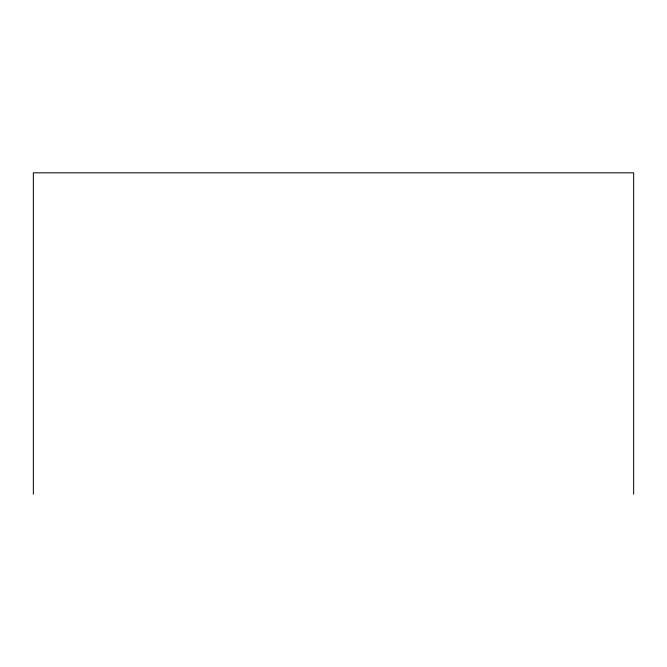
<?xml version="1.0" encoding="UTF-8"?>
<svg xmlns="http://www.w3.org/2000/svg" width="667" height="667" viewBox="0 0 667 667"><rect width="100%" height="100%" fill="white"/><g stroke="black" fill="none" stroke-linecap="round" stroke-linejoin="round"><path stroke-width="1" d="M633.65 494.18L633.65 172.82L33.35 172.82L33.35 494.18"/></g></svg>
